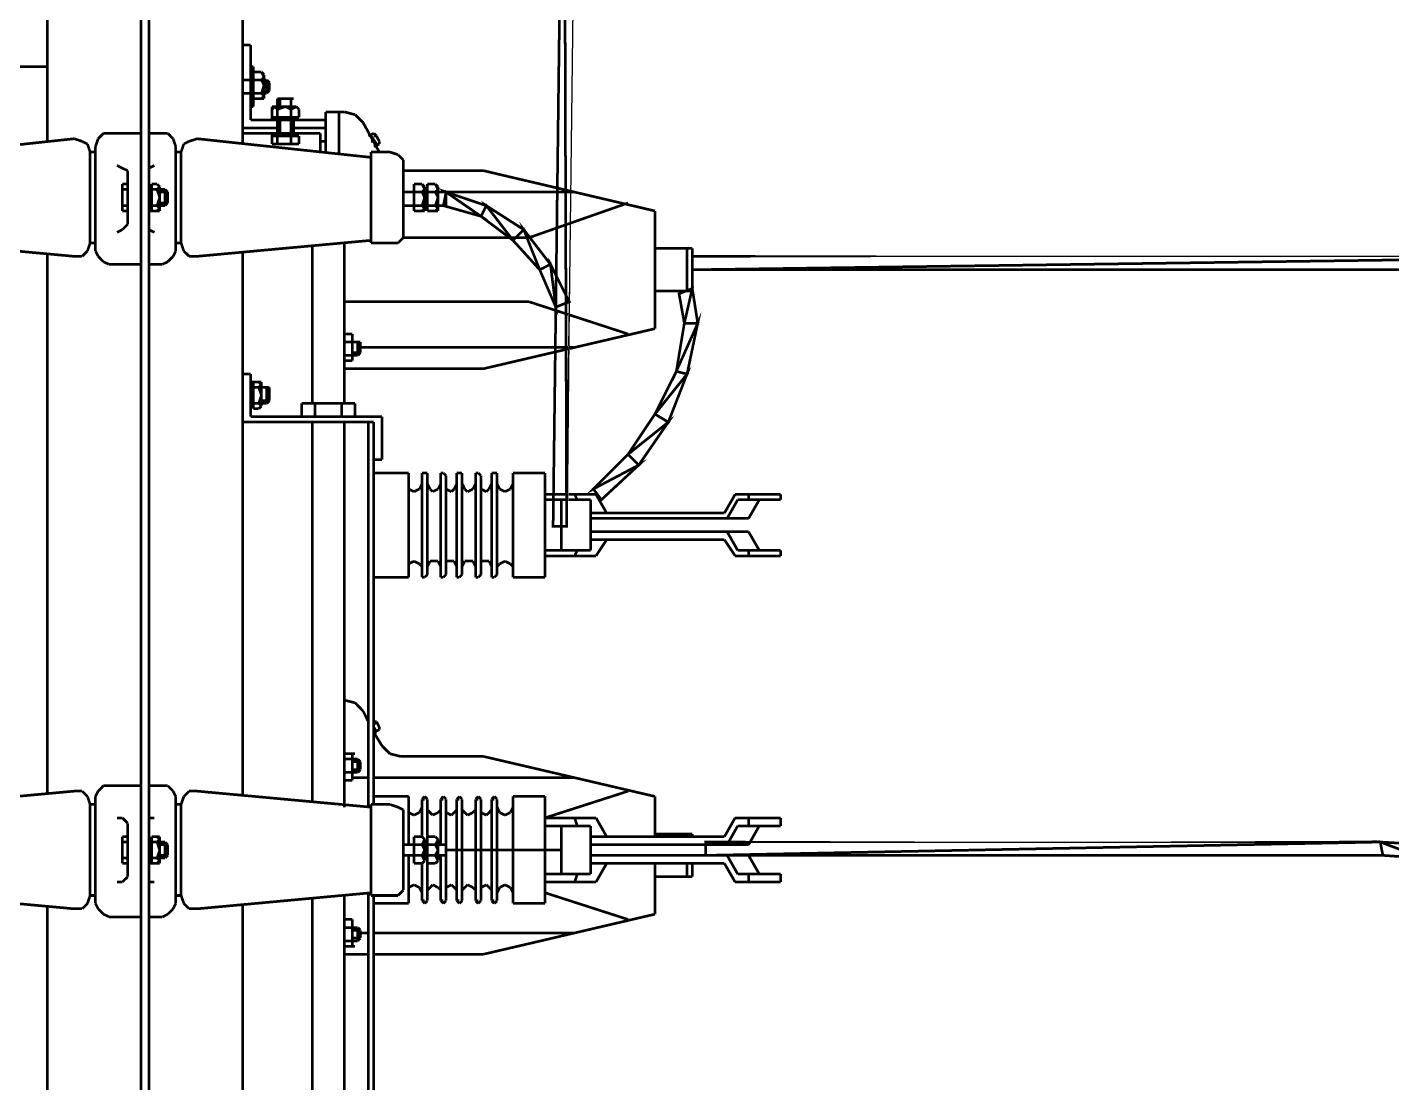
# Model space of a CAD drawing. Extents: x 0 to 210, y 0 to 297.
# Drawn here: x 93.07 to 114.69, y 214.95 to 231.68 of the extents above; entities that cross this region are included whole.
import ezdxf

# ---------------------------------------------------------------- set-up
doc = ezdxf.new("R2010")
doc.units = 0
doc.header["$MEASUREMENT"] = 0
doc.layers.add('C00-00-00-BLACK', color=7, linetype='Continuous')
doc.layers.add('CFF-00-00', color=1, linetype='Continuous')

msp = doc.modelspace()

# ---------------------------------------------------------------- linework, layer by layer
at = {"layer": 'C00-00-00-BLACK', "const_width": 0.0423}
for points in [[(93.3898, 229.868), (93.3898, 245.551)], [(96.4861, 229.825), (96.4861, 245.551)], [(94.8739, 236.225), (94.8739, 201.001)], [(95.002, 236.225), (95.002, 201.001)], [(96.6128, 231.395), (96.4861, 231.395)], [(96.6128, 231.395), (96.6128, 230.206)], [(92.498, 231.053), (93.3898, 231.053)], [(96.6555, 231.053), (96.6128, 231.053)], [(96.6555, 231.053), (96.6555, 230.418)], [(96.7825, 230.967), (96.6555, 230.967)], [(96.8237, 230.884), (96.7825, 230.967)], [(96.7825, 230.967), (96.8237, 230.926)], [(96.8237, 230.926), (96.8237, 230.545)], [(96.6128, 230.841), (96.4861, 230.841)], [(96.7825, 230.841), (96.6555, 230.841)], [(96.7825, 230.841), (96.8237, 230.884)], [(96.8237, 230.757), (96.7825, 230.841)], [(96.7825, 230.63), (96.8237, 230.757)], [(96.8664, 230.841), (96.8237, 230.841)], [(96.8664, 230.799), (96.8237, 230.799)], [(96.8664, 230.841), (96.8664, 230.63)], [(96.8664, 230.841), (96.9091, 230.799)], [(96.9091, 230.799), (96.9091, 230.671)], [(96.6128, 230.63), (96.4861, 230.63)], [(96.7825, 230.63), (96.6555, 230.63)], [(96.7825, 230.545), (96.6555, 230.545)], [(96.8237, 230.587), (96.7825, 230.63)], [(96.7825, 230.545), (96.8237, 230.587)], [(96.8237, 230.545), (96.7825, 230.545)], [(96.8664, 230.671), (96.8237, 230.671)], [(96.8664, 230.63), (96.8237, 230.63)], [(96.8664, 230.63), (96.9091, 230.671)], [(97.0361, 230.545), (97.0361, 230.418)], [(97.0361, 230.545), (97.0788, 230.545)], [(97.0361, 230.545), (97.251, 230.545)], [(97.0788, 230.545), (97.0788, 230.418)], [(97.0788, 230.545), (97.251, 230.545)], [(97.251, 230.545), (97.251, 230.418)], [(97.251, 230.545), (97.251, 230.418)], [(97.251, 230.545), (97.2922, 230.545)], [(96.6555, 230.418), (96.6128, 230.418)], [(96.9931, 230.418), (96.9518, 230.375)], [(96.9518, 230.375), (96.9518, 230.418)], [(96.9518, 230.418), (97.3349, 230.418)], [(96.9518, 230.375), (96.9518, 230.248)], [(97.0361, 230.375), (96.9931, 230.418)], [(97.1628, 230.418), (97.0361, 230.375)], [(97.0361, 230.375), (97.0361, 230.248)], [(97.251, 230.375), (97.1628, 230.418)], [(97.3349, 230.418), (97.251, 230.375)], [(97.251, 230.375), (97.251, 230.248)], [(97.3776, 230.375), (97.3349, 230.418)], [(97.3776, 230.375), (97.3349, 230.418)], [(97.3776, 230.375), (97.3776, 230.248)], [(97.8006, 230.334), (97.8006, 229.698)], [(98.0969, 230.334), (97.8006, 230.334)], [(98.0115, 230.334), (98.0115, 229.656)], [(98.2666, 230.291), (98.0969, 230.334)], [(98.3933, 230.164), (98.2666, 230.291)], [(97.0361, 230.078), (96.4861, 230.078)], [(96.6128, 230.206), (97.8006, 230.206)], [(96.9518, 230.248), (96.9518, 230.206)], [(96.9518, 230.248), (97.3776, 230.248)], [(97.0361, 230.248), (97.0788, 230.248)], [(97.0361, 230.206), (97.0361, 229.995)], [(97.0361, 230.206), (97.0361, 229.995)], [(97.0788, 230.206), (97.0788, 229.995)], [(97.251, 230.248), (97.2922, 230.248)], [(97.251, 230.206), (97.251, 229.995)], [(97.251, 230.206), (97.251, 229.995)], [(97.2922, 230.206), (97.2922, 229.995)], [(97.8006, 230.078), (97.2922, 230.078)], [(97.3349, 230.248), (97.3349, 230.206)], [(98.6497, 229.698), (98.3933, 230.164)], [(91.0565, 229.613), (93.8128, 229.909)], [(93.9408, 229.868), (93.8128, 229.909)], [(94.0248, 229.825), (93.9408, 229.868)], [(94.1945, 229.909), (94.1518, 229.783)], [(94.2785, 229.995), (94.1945, 229.909)], [(94.3666, 229.995), (94.2785, 229.995)], [(94.3666, 229.995), (94.8739, 229.995)], [(95.002, 229.995), (95.213, 229.995)], [(95.2983, 229.995), (95.213, 229.995)], [(95.3823, 229.909), (95.2983, 229.995)], [(95.425, 229.783), (95.3823, 229.909)], [(95.6359, 229.868), (95.5516, 229.825)], [(95.7654, 229.909), (95.6359, 229.868)], [(98.5202, 229.613), (95.7654, 229.909)], [(97.7152, 229.995), (96.4861, 229.995)], [(96.9518, 229.952), (96.9518, 229.995)], [(96.9518, 229.952), (97.3776, 229.952)], [(96.9518, 229.952), (96.9518, 229.825)], [(97.0361, 229.825), (97.0361, 229.952)], [(97.251, 229.825), (97.251, 229.952)], [(97.3349, 229.952), (97.3349, 229.995)], [(97.3776, 229.952), (97.3776, 229.825)], [(97.7152, 229.995), (97.7152, 229.698)], [(97.8006, 229.868), (97.7152, 229.868)], [(98.4772, 229.952), (98.5629, 229.995)], [(98.5202, 229.952), (98.6056, 229.825)], [(98.5629, 229.868), (98.5202, 229.868)], [(98.5202, 229.868), (98.5629, 229.868)], [(98.6056, 229.952), (98.5629, 229.995)], [(98.5629, 229.952), (98.6056, 229.952)], [(98.5629, 229.952), (98.6056, 229.952)], [(98.5629, 229.952), (98.6056, 229.952)], [(98.6056, 229.952), (98.6497, 229.868)], [(98.6497, 229.825), (98.6497, 229.868)], [(94.0675, 229.698), (94.0248, 229.825)], [(94.0675, 228.255), (94.0675, 229.698)], [(94.1518, 229.698), (94.0675, 229.698)], [(94.1518, 228.129), (94.1518, 229.783)], [(95.425, 228.129), (95.425, 229.783)], [(95.5089, 229.698), (95.425, 229.698)], [(95.5516, 229.825), (95.5089, 229.698)], [(95.5089, 228.255), (95.5089, 229.698)], [(96.9518, 229.825), (96.9931, 229.825)], [(96.9518, 229.825), (96.9931, 229.825)], [(96.9518, 229.825), (97.3349, 229.825)], [(96.9931, 229.825), (97.0361, 229.825)], [(97.0361, 229.825), (97.1628, 229.825)], [(97.1628, 229.825), (97.251, 229.825)], [(97.251, 229.825), (97.3349, 229.825)], [(97.3349, 229.825), (97.3776, 229.825)], [(97.3776, 229.825), (97.3349, 229.825)], [(98.8191, 229.698), (98.5202, 229.698)], [(98.5202, 228.255), (98.5202, 229.698)], [(98.5629, 229.783), (98.6497, 229.825)], [(98.946, 229.656), (98.8191, 229.698)], [(99.0314, 229.572), (98.946, 229.656)], [(94.5776, 229.443), (94.4933, 229.486)], [(94.663, 229.402), (94.5776, 229.443)], [(94.663, 229.275), (94.663, 229.402)], [(95.086, 229.486), (95.002, 229.443)], [(99.0314, 229.486), (99.0314, 229.572)], [(99.0314, 228.425), (99.0314, 229.486)], [(99.0314, 229.402), (100.303, 229.402)], [(103.018, 228.764), (100.303, 229.402)], [(94.663, 229.19), (94.5776, 229.19)], [(94.5776, 229.19), (94.5776, 229.147)], [(94.5776, 229.19), (94.5776, 229.147)], [(94.663, 229.275), (94.663, 228.637)], [(95.0433, 229.19), (95.0433, 229.147)], [(95.0433, 229.19), (95.1286, 229.19)], [(95.0433, 229.19), (95.0433, 229.147)], [(95.1699, 229.147), (95.1286, 229.19)], [(95.1286, 229.19), (95.1699, 229.147)], [(99.2008, 229.19), (99.3278, 229.19)], [(99.2008, 229.19), (99.2008, 229.106)], [(99.2008, 229.19), (99.2008, 229.147)], [(99.369, 229.106), (99.3278, 229.19)], [(99.3278, 229.19), (99.369, 229.147)], [(99.4117, 229.19), (99.4117, 229.106)], [(99.4117, 229.19), (99.4117, 229.147)], [(99.4117, 229.19), (99.5384, 229.19)], [(99.5811, 229.106), (99.5384, 229.19)], [(99.5384, 229.19), (99.5811, 229.147)], [(94.5776, 229.147), (94.5776, 229.106)], [(94.5776, 229.147), (94.5776, 228.764)], [(94.5776, 229.106), (94.663, 229.106)], [(94.5776, 229.106), (94.5776, 228.976)], [(94.5776, 228.976), (94.5776, 228.848)], [(95.0433, 229.147), (95.002, 229.147)], [(95.0433, 229.147), (95.0433, 229.106)], [(95.0433, 228.764), (95.0433, 229.147)], [(95.0433, 229.106), (95.1286, 229.106)], [(95.0433, 229.106), (95.0433, 228.976)], [(95.0433, 228.976), (95.0433, 228.848)], [(95.1286, 229.106), (95.1699, 229.147)], [(95.1699, 228.976), (95.1286, 229.106)], [(95.1286, 228.848), (95.1699, 228.976)], [(95.1699, 228.764), (95.1699, 229.147)], [(95.1699, 229.106), (95.2556, 229.106)], [(95.1699, 229.063), (95.2556, 229.063)], [(95.2556, 229.106), (95.2983, 229.063)], [(95.2556, 228.848), (95.2556, 229.106)], [(95.2983, 229.063), (95.2983, 228.891)], [(99.2008, 229.063), (99.0314, 229.063)], [(99.0314, 229.063), (99.2008, 229.063)], [(99.2008, 229.147), (99.2008, 228.764)], [(99.2008, 229.106), (99.2008, 229.063)], [(99.2008, 229.063), (99.2008, 228.976)], [(99.3278, 229.063), (99.2008, 229.063)], [(99.3278, 229.063), (99.2008, 229.063)], [(99.2008, 228.976), (99.2008, 228.848)], [(99.3278, 229.063), (99.369, 229.106)], [(99.369, 228.976), (99.3278, 229.063)], [(99.3278, 228.848), (99.369, 228.976)], [(99.369, 229.147), (99.369, 228.764)], [(99.4117, 229.063), (99.369, 229.063)], [(99.4117, 229.063), (99.369, 229.063)], [(99.369, 229.063), (99.4117, 229.063)], [(99.4117, 229.147), (99.4117, 228.764)], [(99.4117, 229.106), (99.4117, 229.063)], [(99.4117, 229.063), (99.4117, 228.976)], [(99.5384, 229.063), (99.4117, 229.063)], [(99.5384, 229.063), (99.4117, 229.063)], [(99.4117, 228.976), (99.4117, 228.848)], [(99.5384, 229.063), (99.5811, 229.106)], [(99.5811, 228.976), (99.5384, 229.063)], [(99.5384, 228.848), (99.5811, 228.976)], [(99.5811, 228.764), (99.5811, 229.147)], [(99.7081, 229.063), (99.5811, 229.063)], [(99.5811, 229.063), (101.746, 229.063)], [(99.7081, 229.063), (99.7081, 228.848)], [(99.7081, 229.063), (99.7081, 228.848)], [(94.5776, 228.848), (94.663, 228.848)], [(94.5776, 228.848), (94.5776, 228.807)], [(94.5776, 228.807), (94.5776, 228.764)], [(94.663, 228.764), (94.5776, 228.764)], [(94.5776, 228.764), (94.6203, 228.764)], [(95.0433, 228.764), (95.002, 228.764)], [(95.0433, 228.848), (95.1286, 228.848)], [(95.0433, 228.848), (95.0433, 228.807)], [(95.0433, 228.807), (95.0433, 228.764)], [(95.0433, 228.764), (95.1286, 228.764)], [(95.0433, 228.764), (95.086, 228.764)], [(95.1699, 228.807), (95.1286, 228.848)], [(95.1286, 228.764), (95.1699, 228.807)], [(95.1286, 228.764), (95.1699, 228.764)], [(95.1699, 228.891), (95.2556, 228.891)], [(95.1699, 228.848), (95.2556, 228.848)], [(95.2983, 228.891), (95.2556, 228.848)], [(99.2008, 228.848), (99.0314, 228.848)], [(99.3278, 228.848), (99.2008, 228.848)], [(99.2008, 228.848), (99.3278, 228.848)], [(99.2008, 228.848), (99.2008, 228.807)], [(99.2008, 228.807), (99.2008, 228.764)], [(99.2008, 228.764), (99.3278, 228.764)], [(99.2008, 228.764), (99.242, 228.764)], [(99.369, 228.807), (99.3278, 228.848)], [(99.3278, 228.764), (99.369, 228.807)], [(99.369, 228.764), (99.3278, 228.764)], [(99.4117, 228.848), (99.369, 228.848)], [(99.369, 228.848), (99.4117, 228.848)], [(99.4117, 228.848), (99.4117, 228.807)], [(99.5384, 228.848), (99.4117, 228.848)], [(99.4117, 228.848), (99.5384, 228.848)], [(99.4117, 228.807), (99.4117, 228.764)], [(99.4117, 228.764), (99.4544, 228.764)], [(99.4117, 228.764), (99.5384, 228.764)], [(99.5811, 228.807), (99.5384, 228.848)], [(99.5384, 228.764), (99.5811, 228.807)], [(99.5384, 228.764), (99.5811, 228.764)], [(99.7081, 228.848), (99.5811, 228.848)], [(102.592, 228.891), (101.023, 228.341)], [(103.018, 226.898), (103.018, 228.764)], [(94.5776, 228.468), (94.663, 228.552)], [(94.663, 228.552), (94.663, 228.637)], [(94.4933, 228.425), (94.5776, 228.468)], [(95.002, 228.468), (95.086, 228.425)], [(98.946, 228.255), (99.0314, 228.341)], [(99.0314, 228.341), (99.0314, 228.425)], [(101.023, 228.341), (99.0314, 228.341)], [(91.0565, 228.298), (93.8128, 228.045)], [(93.9408, 228.045), (94.0248, 228.129)], [(94.0248, 228.129), (94.0675, 228.255)], [(94.0675, 228.255), (94.1518, 228.255)], [(94.1518, 228.129), (94.1945, 228.045)], [(95.3823, 228.045), (95.425, 228.129)], [(95.5089, 228.255), (95.425, 228.255)], [(95.5089, 228.255), (95.5516, 228.129)], [(95.5516, 228.129), (95.6359, 228.045)], [(98.5202, 228.298), (95.7654, 228.045)], [(96.4861, 219.483), (96.4861, 228.129)], [(97.5886, 228.214), (97.5886, 225.713)], [(98.0969, 228.255), (98.0969, 225.713)], [(98.8191, 228.255), (98.5202, 228.255)], [(98.8191, 228.255), (98.946, 228.255)], [(103.018, 228.171), (103.61, 228.171)], [(103.527, 228.171), (103.527, 227.493)], [(103.61, 228.171), (103.61, 227.493)], [(93.3898, 219.524), (93.3898, 228.087)], [(93.8128, 228.045), (93.9408, 228.045)], [(94.1945, 228.045), (94.2785, 227.959)], [(94.2785, 227.959), (94.3666, 227.918)], [(94.3666, 227.918), (94.8739, 227.918)], [(95.002, 227.918), (95.213, 227.918)], [(95.213, 227.918), (95.2983, 227.959)], [(95.2983, 227.959), (95.3823, 228.045)], [(95.6359, 228.045), (95.7654, 228.045)], [(103.61, 227.832), (103.61, 228.045)], [(103.018, 227.493), (103.61, 227.493)], [(101.023, 227.325), (98.0969, 227.325)], [(102.592, 226.814), (101.023, 227.325)], [(98.0969, 226.814), (98.2239, 226.814)], [(98.2239, 226.814), (98.2239, 226.771)], [(98.2239, 226.771), (98.2239, 226.814)], [(103.018, 226.898), (100.303, 226.264)], [(98.2239, 226.687), (98.0969, 226.687)], [(98.2239, 226.771), (98.2239, 226.434)], [(98.2239, 226.687), (98.2239, 226.771)], [(98.2239, 226.602), (98.2239, 226.687)], [(98.3093, 226.687), (98.2239, 226.687)], [(98.3093, 226.687), (98.2239, 226.687)], [(98.2239, 226.475), (98.2239, 226.602)], [(98.3093, 226.687), (98.3093, 226.475)], [(98.3093, 226.687), (98.3506, 226.687)], [(98.3506, 226.687), (98.3506, 226.518)], [(98.3506, 226.602), (101.746, 226.602)], [(98.2239, 226.475), (98.0969, 226.475)], [(98.0969, 226.391), (98.2239, 226.391)], [(98.3093, 226.518), (98.2239, 226.518)], [(98.3093, 226.475), (98.2239, 226.475)], [(98.2239, 226.434), (98.2239, 226.475)], [(98.2239, 226.391), (98.2239, 226.434)], [(98.2239, 226.391), (98.2239, 226.434)], [(98.3093, 226.475), (98.3506, 226.518)], [(96.4861, 226.179), (96.6128, 226.179)], [(96.6128, 226.179), (96.6128, 225.502)], [(98.0969, 226.264), (100.303, 226.264)], [(96.6128, 226.052), (96.6555, 226.052)], [(96.6555, 225.672), (96.6555, 226.052)], [(96.6555, 226.052), (96.6971, 226.052)], [(96.7398, 226.052), (96.6555, 226.052)], [(96.6555, 226.052), (96.6555, 226.009)], [(96.6555, 226.009), (96.6555, 225.968)], [(96.6555, 225.968), (96.6555, 225.84)], [(96.6555, 225.968), (96.7398, 225.968)], [(96.7825, 226.052), (96.7398, 226.052)], [(96.7825, 226.009), (96.7398, 226.052)], [(96.7398, 225.968), (96.7825, 226.009)], [(96.7825, 225.84), (96.7398, 225.968)], [(96.7825, 225.672), (96.7825, 226.052)], [(96.8664, 225.968), (96.7825, 225.968)], [(96.7825, 225.968), (96.8664, 225.968)], [(96.8664, 225.968), (96.8664, 225.713)], [(96.9091, 225.968), (96.8664, 225.968)], [(96.9091, 225.968), (96.9091, 225.756)], [(96.6555, 225.84), (96.6555, 225.713)], [(96.7398, 225.713), (96.7825, 225.84)], [(96.7825, 225.756), (96.8664, 225.756)], [(96.8664, 225.713), (96.9091, 225.756)], [(96.6128, 225.672), (96.6555, 225.672)], [(96.6128, 225.502), (98.6924, 225.502)], [(96.6555, 225.713), (96.6555, 225.672)], [(96.6555, 225.713), (96.7398, 225.713)], [(96.6555, 225.672), (96.6555, 225.629)], [(96.6555, 225.672), (96.6555, 225.629)], [(96.7398, 225.629), (96.6555, 225.629)], [(96.7825, 225.672), (96.7398, 225.713)], [(96.7398, 225.629), (96.7825, 225.672)], [(96.7825, 225.672), (96.7398, 225.629)], [(96.7825, 225.713), (96.8664, 225.713)], [(98.2666, 225.713), (97.4189, 225.713)], [(97.4189, 225.502), (97.4189, 225.713)], [(97.6313, 225.502), (97.6313, 225.713)], [(98.0542, 225.502), (98.0542, 225.713)], [(98.2666, 225.502), (98.2666, 225.713)], [(98.6924, 225.502), (98.6924, 224.821)], [(96.4861, 225.417), (98.5629, 225.417)], [(97.5886, 225.417), (97.5886, 219.397)], [(98.0969, 225.417), (98.0969, 219.313)], [(98.4772, 219.313), (98.4772, 225.417)], [(98.5629, 225.417), (98.5629, 219.356)], [(98.6924, 224.821), (98.5629, 224.821)], [(98.5629, 224.61), (99.1154, 224.61)], [(99.1154, 224.61), (99.1154, 222.957)], [(99.1154, 224.441), (99.1154, 224.356)], [(99.2851, 224.356), (99.3278, 224.441)], [(99.4117, 224.61), (99.3278, 224.61)], [(99.3278, 224.61), (99.3278, 224.568)], [(99.3278, 224.568), (99.3278, 223.001)], [(99.4117, 224.568), (99.4117, 224.61)], [(99.4117, 224.568), (99.4117, 223.001)], [(99.4117, 224.441), (99.4544, 224.356)], [(99.5811, 224.356), (99.6237, 224.441)], [(99.6654, 224.61), (99.6237, 224.61)], [(99.6237, 224.61), (99.6237, 224.568)], [(99.6237, 224.568), (99.6237, 223.001)], [(99.7081, 224.568), (99.6654, 224.61)], [(99.7081, 224.568), (99.7081, 223.001)], [(99.7081, 224.441), (99.7081, 224.356)], [(99.8347, 224.356), (99.8774, 224.441)], [(99.9628, 224.61), (99.8774, 224.61)], [(99.8774, 224.61), (99.8774, 224.568)], [(99.8774, 224.568), (99.8774, 223.001)], [(99.9628, 224.568), (99.9628, 224.61)], [(99.9628, 224.568), (99.9628, 223.001)], [(99.9628, 224.441), (100.004, 224.356)], [(100.134, 224.356), (100.177, 224.441)], [(100.219, 224.61), (100.177, 224.61)], [(100.177, 224.61), (100.177, 224.568)], [(100.177, 224.568), (100.177, 223.001)], [(100.261, 224.568), (100.219, 224.61)], [(100.261, 224.568), (100.261, 223.001)], [(100.261, 224.441), (100.261, 224.356)], [(100.389, 224.356), (100.43, 224.441)], [(100.516, 224.61), (100.43, 224.61)], [(100.43, 224.61), (100.43, 224.568)], [(100.43, 224.568), (100.43, 223.001)], [(100.516, 224.568), (100.516, 224.61)], [(100.516, 224.568), (100.516, 223.001)], [(100.516, 224.441), (100.558, 224.356)], [(100.726, 224.356), (100.769, 224.441)], [(100.769, 224.61), (100.769, 222.957)], [(100.769, 224.61), (101.278, 224.61)], [(101.278, 224.61), (101.278, 222.957)], [(99.1154, 224.356), (99.2008, 224.314)], [(99.2008, 224.314), (99.2851, 224.356)], [(99.4544, 224.356), (99.4971, 224.314)], [(99.4971, 224.314), (99.5811, 224.356)], [(99.7081, 224.356), (99.7934, 224.314)], [(99.7934, 224.314), (99.8347, 224.356)], [(100.004, 224.356), (100.047, 224.314)], [(100.047, 224.314), (100.134, 224.356)], [(100.261, 224.356), (100.346, 224.314)], [(100.346, 224.314), (100.389, 224.356)], [(100.558, 224.356), (100.642, 224.314)], [(100.642, 224.314), (100.726, 224.356)], [(101.278, 224.271), (102.084, 224.271)], [(101.746, 224.271), (101.787, 224.186)], [(102.084, 224.271), (102.253, 223.975)], [(104.119, 223.975), (104.289, 224.271)], [(104.289, 224.271), (105.011, 224.271)], [(104.502, 224.271), (104.502, 224.186)], [(105.011, 224.271), (105.011, 224.186)], [(102, 224.186), (101.278, 224.186)], [(101.534, 224.186), (101.534, 223.383)], [(102, 224.186), (102, 223.383)], [(104.162, 223.89), (104.33, 224.186)], [(104.33, 224.186), (105.011, 224.186)], [(104.502, 223.89), (104.672, 224.186)], [(102, 223.975), (104.119, 223.975)], [(102, 223.89), (104.502, 223.89)], [(101.618, 223.763), (101.404, 223.763)], [(102, 223.679), (104.502, 223.679)], [(104.162, 223.679), (104.33, 223.383)], [(104.502, 223.679), (104.672, 223.383)], [(102, 223.383), (101.278, 223.383)], [(101.746, 223.297), (101.787, 223.383)], [(102, 223.552), (104.119, 223.552)], [(102.084, 223.297), (102.253, 223.552)], [(104.119, 223.552), (104.289, 223.297)], [(104.33, 223.383), (105.011, 223.383)], [(104.502, 223.383), (104.502, 223.297)], [(105.011, 223.383), (105.011, 223.297)], [(99.2008, 223.213), (99.1154, 223.17)], [(99.1154, 223.17), (99.1154, 223.128)], [(99.2851, 223.17), (99.2008, 223.213)], [(99.3278, 223.128), (99.2851, 223.17)], [(99.4544, 223.213), (99.4117, 223.128)], [(99.4971, 223.213), (99.4544, 223.213)], [(99.5811, 223.213), (99.4971, 223.213)], [(99.6237, 223.128), (99.5811, 223.213)], [(99.7934, 223.213), (99.7081, 223.213)], [(99.7081, 223.213), (99.7081, 223.128)], [(99.8347, 223.213), (99.7934, 223.213)], [(99.8774, 223.128), (99.8347, 223.213)], [(100.004, 223.213), (99.9628, 223.128)], [(100.047, 223.213), (100.004, 223.213)], [(100.134, 223.213), (100.047, 223.213)], [(100.177, 223.128), (100.134, 223.213)], [(100.346, 223.213), (100.261, 223.213)], [(100.261, 223.213), (100.261, 223.128)], [(100.389, 223.213), (100.346, 223.213)], [(100.43, 223.128), (100.389, 223.213)], [(100.558, 223.17), (100.516, 223.128)], [(100.642, 223.213), (100.558, 223.17)], [(100.726, 223.17), (100.642, 223.213)], [(100.769, 223.128), (100.726, 223.17)], [(101.278, 223.297), (102.084, 223.297)], [(104.289, 223.297), (105.011, 223.297)], [(98.5629, 222.957), (99.1154, 222.957)], [(99.3278, 223.001), (99.3278, 222.957)], [(99.3278, 222.957), (99.369, 222.957)], [(99.369, 222.957), (99.4117, 223.001)], [(99.6237, 223.001), (99.6237, 222.957)], [(99.6237, 222.957), (99.6654, 222.957)], [(99.6654, 222.957), (99.7081, 223.001)], [(99.8774, 223.001), (99.8774, 222.957)], [(99.8774, 222.957), (99.9201, 222.957)], [(99.9201, 222.957), (99.9628, 223.001)], [(100.177, 223.001), (100.177, 222.957)], [(100.177, 222.957), (100.219, 222.957)], [(100.219, 222.957), (100.261, 223.001)], [(100.43, 223.001), (100.43, 222.957)], [(100.43, 222.957), (100.473, 222.957)], [(100.473, 222.957), (100.516, 223.001)], [(101.278, 222.957), (100.769, 222.957)], [(98.2666, 220.967), (98.0969, 221.01)], [(98.3933, 220.837), (98.2666, 220.967)], [(98.4772, 220.668), (98.3933, 220.837)], [(98.6056, 220.668), (98.5629, 220.668)], [(98.5629, 220.625), (98.6056, 220.668)], [(98.6056, 220.668), (98.5629, 220.668)], [(98.5629, 220.582), (98.6056, 220.498)], [(98.5629, 220.498), (98.6497, 220.541)], [(98.6497, 220.582), (98.6056, 220.668)], [(98.6497, 220.541), (98.6497, 220.582)], [(98.6924, 220.286), (98.5629, 220.498)], [(98.5629, 220.498), (98.6056, 220.498)], [(98.2239, 220.159), (98.0969, 220.159)], [(98.2239, 220.159), (98.2239, 219.779)], [(98.2239, 220.117), (98.2239, 220.159)], [(98.2239, 220.159), (98.2666, 220.159)], [(98.2239, 220.075), (98.2239, 220.117)], [(98.6924, 220.286), (98.8191, 220.159)], [(98.8191, 220.159), (98.9887, 220.117)], [(98.9887, 220.117), (100.303, 220.117)], [(103.018, 219.483), (100.303, 220.117)], [(98.2239, 220.075), (98.0969, 220.075)], [(98.2239, 219.949), (98.2239, 220.075)], [(98.3093, 220.075), (98.2239, 220.075)], [(98.3093, 220.033), (98.2239, 220.033)], [(98.2239, 219.863), (98.2239, 219.949)], [(98.3093, 219.906), (98.2239, 219.906)], [(98.3093, 220.075), (98.3093, 219.863)], [(98.3093, 220.075), (98.3506, 220.033)], [(98.3093, 219.863), (98.3506, 219.906)], [(98.3506, 220.033), (98.3506, 219.906)], [(98.2239, 219.863), (98.0969, 219.863)], [(98.2239, 219.736), (98.0969, 219.736)], [(98.2239, 219.82), (98.2239, 219.863)], [(98.3093, 219.863), (98.2239, 219.863)], [(98.2239, 219.736), (98.2239, 219.82)], [(98.2239, 219.779), (98.2239, 219.736)], [(98.2239, 219.779), (98.4772, 219.779)], [(98.5629, 219.779), (101.746, 219.779)], [(91.0565, 219.313), (93.8128, 219.567)], [(93.9408, 219.567), (93.8128, 219.567)], [(94.0248, 219.483), (93.9408, 219.567)], [(94.0675, 219.356), (94.0248, 219.483)], [(94.1945, 219.567), (94.1518, 219.483)], [(94.1518, 217.787), (94.1518, 219.483)], [(94.2785, 219.653), (94.1945, 219.567)], [(94.3666, 219.653), (94.2785, 219.653)], [(94.3666, 219.653), (94.8739, 219.653)], [(95.002, 219.653), (95.213, 219.653)], [(95.2983, 219.653), (95.213, 219.653)], [(95.3823, 219.567), (95.2983, 219.653)], [(95.425, 219.483), (95.3823, 219.567)], [(95.425, 217.787), (95.425, 219.483)], [(95.5516, 219.483), (95.5089, 219.356)], [(95.6359, 219.567), (95.5516, 219.483)], [(95.7654, 219.567), (95.6359, 219.567)], [(98.5202, 219.313), (95.7654, 219.567)], [(98.5629, 219.483), (99.1154, 219.483)], [(99.1154, 219.483), (99.1154, 218.718)], [(99.369, 219.483), (99.3278, 219.44)], [(99.4117, 219.44), (99.369, 219.483)], [(99.6654, 219.483), (99.6237, 219.44)], [(99.7081, 219.44), (99.6654, 219.483)], [(99.9201, 219.483), (99.8774, 219.44)], [(99.9628, 219.44), (99.9201, 219.483)], [(100.219, 219.483), (100.177, 219.44)], [(100.261, 219.44), (100.219, 219.483)], [(100.473, 219.483), (100.43, 219.44)], [(100.516, 219.44), (100.473, 219.483)], [(100.769, 219.483), (100.769, 217.787)], [(100.769, 219.483), (101.278, 219.483)], [(102.592, 219.567), (101.278, 219.144)], [(101.278, 219.483), (101.278, 217.787)], [(103.018, 218.845), (103.018, 219.483)], [(94.0675, 219.356), (94.1518, 219.356)], [(94.0675, 217.913), (94.0675, 219.356)], [(95.5089, 219.356), (95.425, 219.356)], [(95.5089, 217.913), (95.5089, 219.356)], [(98.5202, 219.356), (98.5202, 217.913)], [(98.5202, 219.356), (98.8191, 219.356)], [(98.946, 219.313), (98.8191, 219.356)], [(99.0314, 219.271), (98.946, 219.313)], [(99.0314, 219.144), (99.0314, 219.271)], [(99.1154, 219.313), (99.1154, 219.228)], [(99.2851, 219.228), (99.3278, 219.313)], [(99.3278, 219.44), (99.3278, 218.845)], [(99.3278, 219.44), (99.369, 219.44)], [(99.4117, 219.44), (99.4117, 218.845)], [(99.4117, 219.271), (99.4544, 219.228)], [(99.5811, 219.228), (99.6237, 219.271)], [(99.6237, 219.44), (99.6237, 218.718)], [(99.6237, 219.44), (99.6654, 219.44)], [(99.7081, 219.44), (99.7081, 218.718)], [(99.7081, 219.271), (99.7081, 219.228)], [(99.8347, 219.228), (99.8774, 219.271)], [(99.8774, 219.44), (99.8774, 217.829)], [(99.8774, 219.44), (99.9201, 219.44)], [(99.9628, 219.44), (99.9628, 217.829)], [(99.9628, 219.271), (100.004, 219.228)], [(100.134, 219.228), (100.177, 219.271)], [(100.177, 219.44), (100.177, 217.829)], [(100.177, 219.44), (100.219, 219.44)], [(100.261, 219.44), (100.261, 217.829)], [(100.261, 219.271), (100.261, 219.228)], [(100.389, 219.228), (100.43, 219.271)], [(100.43, 219.44), (100.43, 217.829)], [(100.43, 219.44), (100.473, 219.44)], [(100.516, 219.44), (100.516, 217.829)], [(100.516, 219.313), (100.558, 219.228)], [(100.726, 219.228), (100.769, 219.313)], [(94.5776, 219.144), (94.4933, 219.144)], [(94.663, 219.058), (94.5776, 219.144)], [(94.663, 218.932), (94.663, 219.058)], [(95.086, 219.144), (95.002, 219.144)], [(99.0314, 218.126), (99.0314, 219.144)], [(99.1154, 219.228), (99.2008, 219.186)], [(99.2008, 219.186), (99.2851, 219.228)], [(99.4544, 219.228), (99.4971, 219.186)], [(99.4971, 219.186), (99.5811, 219.228)], [(99.7081, 219.228), (99.7934, 219.186)], [(99.7934, 219.186), (99.8347, 219.228)], [(100.004, 219.228), (100.047, 219.186)], [(100.047, 219.186), (100.134, 219.228)], [(100.261, 219.228), (100.346, 219.186)], [(100.346, 219.186), (100.389, 219.228)], [(100.558, 219.228), (100.642, 219.186)], [(100.642, 219.186), (100.726, 219.228)], [(101.278, 219.144), (102.084, 219.144)], [(101.278, 219.017), (102, 219.017)], [(101.534, 219.017), (101.534, 218.252)], [(101.746, 219.144), (101.787, 219.017)], [(102, 218.252), (102, 219.017)], [(102.084, 219.144), (102.253, 218.845)], [(104.119, 218.845), (104.289, 219.144)], [(104.162, 218.718), (104.33, 219.017)], [(104.289, 219.144), (105.011, 219.144)], [(104.33, 219.017), (105.011, 219.017)], [(104.502, 219.144), (104.502, 219.017)], [(104.502, 218.718), (104.672, 219.017)], [(105.011, 219.144), (105.011, 219.017)], [(94.5776, 218.845), (94.5776, 218.422)], [(94.5776, 218.845), (94.6203, 218.845)], [(94.5776, 218.845), (94.5776, 218.802)], [(94.5776, 218.845), (94.663, 218.845)], [(94.5776, 218.802), (94.5776, 218.761)], [(94.663, 218.932), (94.663, 218.336)], [(95.002, 218.802), (95.0433, 218.802)], [(95.0433, 218.422), (95.0433, 218.845)], [(95.0433, 218.845), (95.086, 218.845)], [(95.1286, 218.845), (95.0433, 218.845)], [(95.0433, 218.845), (95.0433, 218.802)], [(95.0433, 218.802), (95.0433, 218.761)], [(95.1699, 218.845), (95.1286, 218.845)], [(95.1699, 218.802), (95.1286, 218.845)], [(95.1286, 218.761), (95.1699, 218.802)], [(95.1699, 218.422), (95.1699, 218.845)], [(99.2008, 218.845), (99.3278, 218.845)], [(99.2008, 218.845), (99.2008, 218.802)], [(99.2008, 218.845), (99.2008, 218.802)], [(99.2008, 218.802), (99.2008, 218.463)], [(99.2008, 218.802), (99.2008, 218.718)], [(99.369, 218.802), (99.3278, 218.845)], [(99.3278, 218.845), (99.369, 218.802)], [(99.3278, 218.718), (99.369, 218.802)], [(99.369, 218.802), (99.369, 218.463)], [(99.4117, 218.845), (99.4117, 218.802)], [(99.4117, 218.845), (99.4117, 218.802)], [(99.4117, 218.845), (99.5384, 218.845)], [(99.4117, 218.802), (99.4117, 218.463)], [(99.4117, 218.802), (99.4117, 218.718)], [(99.5811, 218.802), (99.5384, 218.845)], [(99.5384, 218.845), (99.5811, 218.802)], [(99.5384, 218.718), (99.5811, 218.802)], [(99.5811, 218.802), (99.5811, 218.463)], [(102, 218.845), (104.119, 218.845)], [(103.018, 218.888), (103.61, 218.888)], [(103.527, 218.888), (103.527, 218.845)], [(103.61, 218.888), (103.61, 218.845)], [(94.5776, 218.761), (94.5776, 218.633)], [(94.5776, 218.761), (94.663, 218.761)], [(94.5776, 218.633), (94.5776, 218.506)], [(95.0433, 218.761), (95.0433, 218.633)], [(95.0433, 218.761), (95.1286, 218.761)], [(95.0433, 218.633), (95.0433, 218.506)], [(95.1699, 218.633), (95.1286, 218.761)], [(95.1286, 218.506), (95.1699, 218.633)], [(95.2556, 218.761), (95.1699, 218.761)], [(95.1699, 218.718), (95.2556, 218.718)], [(95.2556, 218.761), (95.2556, 218.506)], [(95.2983, 218.718), (95.2556, 218.761)], [(95.2983, 218.718), (95.2983, 218.549)], [(99.2008, 218.718), (99.0314, 218.718)], [(99.2008, 218.718), (99.2008, 218.633)], [(99.3278, 218.718), (99.2008, 218.718)], [(99.3278, 218.718), (99.2008, 218.718)], [(99.2008, 218.633), (99.2008, 218.549)], [(99.369, 218.633), (99.3278, 218.718)], [(99.3278, 218.549), (99.369, 218.633)], [(99.4117, 218.718), (99.369, 218.718)], [(99.4117, 218.718), (99.369, 218.718)], [(99.4117, 218.718), (99.4117, 218.633)], [(99.5384, 218.718), (99.4117, 218.718)], [(99.5384, 218.718), (99.4117, 218.718)], [(99.4117, 218.633), (99.4117, 218.549)], [(99.5811, 218.633), (99.5384, 218.718)], [(99.5384, 218.549), (99.5811, 218.633)], [(99.7081, 218.718), (99.5811, 218.718)], [(99.7081, 218.718), (99.7081, 218.549)], [(99.7081, 218.718), (99.7081, 218.549)], [(101.534, 218.718), (101.534, 218.549)], [(102, 218.718), (104.502, 218.718)], [(103.823, 218.549), (103.823, 218.718)], [(94.5776, 218.506), (94.5776, 218.463)], [(94.5776, 218.506), (94.663, 218.506)], [(94.5776, 218.463), (94.5776, 218.422)], [(94.5776, 218.422), (94.6203, 218.422)], [(94.663, 218.422), (94.5776, 218.422)], [(95.002, 218.422), (95.0433, 218.422)], [(95.0433, 218.506), (95.0433, 218.463)], [(95.0433, 218.506), (95.1286, 218.506)], [(95.0433, 218.463), (95.0433, 218.422)], [(95.0433, 218.422), (95.086, 218.422)], [(95.1286, 218.422), (95.0433, 218.422)], [(95.1699, 218.463), (95.1286, 218.506)], [(95.1286, 218.422), (95.1699, 218.463)], [(95.1699, 218.422), (95.1286, 218.422)], [(95.1699, 218.549), (95.2556, 218.549)], [(95.1699, 218.506), (95.2556, 218.506)], [(95.2556, 218.506), (95.2983, 218.549)], [(99.2008, 218.549), (99.0314, 218.549)], [(99.1154, 218.549), (99.1154, 217.787)], [(99.3278, 218.549), (99.2008, 218.549)], [(99.3278, 218.549), (99.2008, 218.549)], [(99.2008, 218.549), (99.2008, 218.463)], [(99.2008, 218.463), (99.2008, 218.422)], [(99.2008, 218.422), (99.2008, 218.463)], [(99.2008, 218.422), (99.3278, 218.422)], [(99.369, 218.463), (99.3278, 218.549)], [(99.3278, 218.422), (99.369, 218.463)], [(99.369, 218.463), (99.3278, 218.422)], [(99.3278, 218.422), (99.3278, 217.829)], [(99.4117, 218.549), (99.369, 218.549)], [(99.4117, 218.549), (99.369, 218.549)], [(99.4117, 218.549), (99.4117, 218.463)], [(99.5384, 218.549), (99.4117, 218.549)], [(99.5384, 218.549), (99.4117, 218.549)], [(99.4117, 218.463), (99.4117, 218.422)], [(99.4117, 218.422), (99.4117, 218.463)], [(99.4117, 218.422), (99.5384, 218.422)], [(99.4117, 218.422), (99.4117, 217.829)], [(99.5811, 218.463), (99.5384, 218.549)], [(99.5384, 218.422), (99.5811, 218.463)], [(99.5811, 218.463), (99.5384, 218.422)], [(99.7081, 218.549), (99.5811, 218.549)], [(99.6237, 218.549), (99.6237, 217.829)], [(99.7081, 218.549), (99.7081, 217.829)], [(102, 218.549), (104.502, 218.549)], [(102, 218.422), (104.119, 218.422)], [(102.084, 218.126), (102.253, 218.422)], [(103.018, 218.422), (103.018, 217.617)], [(103.527, 218.422), (103.527, 218.21)], [(103.61, 218.422), (103.61, 218.21)], [(104.119, 218.422), (104.289, 218.126)], [(104.162, 218.549), (104.33, 218.252)], [(104.502, 218.549), (104.672, 218.252)], [(94.5776, 218.126), (94.663, 218.21)], [(94.663, 218.21), (94.663, 218.336)], [(101.278, 218.252), (102, 218.252)], [(101.746, 218.126), (101.787, 218.252)], [(103.018, 218.21), (103.61, 218.21)], [(104.33, 218.252), (105.011, 218.252)], [(104.502, 218.252), (104.502, 218.126)], [(105.011, 218.252), (105.011, 218.126)], [(91.0565, 217.956), (93.8128, 217.702)], [(94.4933, 218.126), (94.5776, 218.126)], [(95.002, 218.126), (95.086, 218.126)], [(98.5202, 217.956), (95.7654, 217.702)], [(98.4772, 211.81), (98.4772, 217.956)], [(98.946, 217.913), (99.0314, 217.999)], [(99.0314, 217.999), (99.0314, 218.126)], [(99.2008, 218.083), (99.1154, 218.04)], [(99.1154, 218.04), (99.1154, 217.956)], [(99.2851, 218.04), (99.2008, 218.083)], [(99.3278, 217.956), (99.2851, 218.04)], [(99.4544, 218.04), (99.4117, 217.999)], [(99.4971, 218.083), (99.4544, 218.04)], [(99.5811, 218.04), (99.4971, 218.083)], [(99.6237, 217.999), (99.5811, 218.04)], [(99.7934, 218.083), (99.7081, 218.04)], [(99.7081, 218.04), (99.7081, 217.999)], [(99.8347, 218.04), (99.7934, 218.083)], [(99.8774, 217.999), (99.8347, 218.04)], [(100.004, 218.04), (99.9628, 217.999)], [(100.047, 218.083), (100.004, 218.04)], [(100.134, 218.04), (100.047, 218.083)], [(100.177, 217.999), (100.134, 218.04)], [(100.346, 218.083), (100.261, 218.04)], [(100.261, 218.04), (100.261, 217.999)], [(100.389, 218.04), (100.346, 218.083)], [(100.43, 217.999), (100.389, 218.04)], [(100.558, 218.04), (100.516, 217.956)], [(100.642, 218.083), (100.558, 218.04)], [(100.726, 218.04), (100.642, 218.083)], [(100.769, 217.956), (100.726, 218.04)], [(101.278, 218.126), (102.084, 218.126)], [(102.592, 217.533), (101.278, 217.956)], [(103.018, 217.702), (103.018, 217.956)], [(104.289, 218.126), (105.011, 218.126)], [(93.3898, 209.139), (93.3898, 217.744)], [(93.9408, 217.702), (94.0248, 217.787)], [(94.0248, 217.787), (94.0675, 217.913)], [(94.0675, 217.913), (94.1518, 217.913)], [(94.1518, 217.787), (94.1945, 217.702)], [(95.3823, 217.702), (95.425, 217.787)], [(95.5089, 217.913), (95.425, 217.913)], [(95.5089, 217.913), (95.5516, 217.787)], [(95.5516, 217.787), (95.6359, 217.702)], [(96.4861, 209.098), (96.4861, 217.787)], [(97.5886, 217.871), (97.5886, 211.81)], [(98.0969, 217.913), (98.0969, 211.81)], [(98.5202, 217.913), (98.8191, 217.913)], [(98.5629, 211.81), (98.5629, 217.913)], [(98.5629, 217.913), (98.5629, 217.787)], [(98.5629, 217.787), (99.1154, 217.787)], [(98.8191, 217.913), (98.946, 217.913)], [(99.3278, 217.829), (99.369, 217.829)], [(99.3278, 217.829), (99.369, 217.787)], [(99.369, 217.787), (99.4117, 217.829)], [(99.6237, 217.829), (99.6654, 217.829)], [(99.6237, 217.829), (99.6654, 217.787)], [(99.6654, 217.787), (99.7081, 217.829)], [(99.8774, 217.829), (99.9201, 217.829)], [(99.8774, 217.829), (99.9201, 217.787)], [(99.9201, 217.787), (99.9628, 217.829)], [(100.177, 217.829), (100.219, 217.829)], [(100.177, 217.829), (100.219, 217.787)], [(100.219, 217.787), (100.261, 217.829)], [(100.43, 217.829), (100.473, 217.829)], [(100.43, 217.829), (100.473, 217.787)], [(100.473, 217.787), (100.516, 217.829)], [(101.278, 217.787), (100.769, 217.787)], [(93.8128, 217.702), (93.9408, 217.702)], [(94.1945, 217.702), (94.2785, 217.617)], [(94.2785, 217.617), (94.3666, 217.574)], [(94.3666, 217.574), (94.8739, 217.574)], [(95.002, 217.574), (95.213, 217.574)], [(95.213, 217.574), (95.2983, 217.617)], [(95.2983, 217.617), (95.3823, 217.702)], [(95.6359, 217.702), (95.7654, 217.702)], [(98.2239, 217.533), (98.0969, 217.533)], [(98.2239, 217.448), (98.2239, 217.533)], [(98.2239, 217.533), (98.2239, 217.49)], [(103.018, 217.617), (100.303, 216.982)], [(98.2239, 217.405), (98.0969, 217.405)], [(98.2239, 217.49), (98.2239, 217.109)], [(98.2239, 217.405), (98.2239, 217.448)], [(98.3093, 217.405), (98.2239, 217.405)], [(98.2239, 217.321), (98.2239, 217.405)], [(98.3093, 217.363), (98.2239, 217.363)], [(98.2239, 217.194), (98.2239, 217.321)], [(98.3093, 217.405), (98.3506, 217.363)], [(98.3093, 217.194), (98.3093, 217.405)], [(98.3506, 217.363), (98.3506, 217.237)], [(98.3506, 217.321), (98.4772, 217.321)], [(98.5629, 217.321), (101.746, 217.321)], [(98.2239, 217.194), (98.0969, 217.194)], [(98.2239, 217.109), (98.0969, 217.109)], [(98.3093, 217.237), (98.2239, 217.237)], [(98.2239, 217.151), (98.2239, 217.194)], [(98.3093, 217.194), (98.2239, 217.194)], [(98.2239, 217.109), (98.2239, 217.151)], [(98.2239, 217.109), (98.2666, 217.109)], [(98.3506, 217.237), (98.3093, 217.194)], [(98.0969, 216.982), (98.4772, 216.982)], [(98.5629, 216.982), (100.303, 216.982)]]:
    msp.add_lwpolyline(points, dxfattribs=at)
at = {"layer": 'CFF-00-00', "const_width": 0.0423}
for points in [[(101.404, 223.763), (101.618, 223.763), (101.577, 237.625), (101.404, 223.763)], [(101.618, 223.763), (101.577, 237.625), (101.787, 237.625), (101.618, 223.763)], [(100.346, 228.848), (100.261, 228.68), (99.7081, 229.063), (100.346, 228.848)], [(100.261, 228.68), (99.7081, 229.063), (99.6654, 228.848), (100.261, 228.68)], [(100.769, 228.298), (100.346, 228.848), (100.261, 228.68), (100.769, 228.298)], [(100.939, 228.468), (100.769, 228.298), (100.346, 228.848), (100.939, 228.468)], [(101.362, 227.918), (101.192, 227.832), (100.939, 228.468), (101.362, 227.918)], [(101.192, 227.832), (100.939, 228.468), (100.769, 228.298), (101.192, 227.832)], [(101.447, 227.24), (101.362, 227.918), (101.192, 227.832), (101.447, 227.24)], [(101.661, 227.325), (101.447, 227.24), (101.362, 227.918), (101.661, 227.325)], [(118.88, 227.832), (118.922, 228.045), (103.61, 227.832), (118.88, 227.832)], [(118.922, 228.045), (103.61, 227.832), (103.61, 228.045), (118.922, 228.045)], [(103.484, 226.984), (103.61, 227.536), (103.4, 227.452), (103.484, 226.984)], [(103.696, 226.984), (103.484, 226.984), (103.61, 227.536), (103.696, 226.984)], [(103.527, 226.179), (103.357, 226.222), (103.696, 226.984), (103.527, 226.179)], [(103.357, 226.222), (103.696, 226.984), (103.484, 226.984), (103.357, 226.222)], [(103.018, 225.544), (103.527, 226.179), (103.357, 226.222), (103.018, 225.544)], [(103.23, 225.417), (103.018, 225.544), (103.527, 226.179), (103.23, 225.417)], [(102.592, 224.907), (103.23, 225.417), (103.018, 225.544), (102.592, 224.907)], [(102.762, 224.737), (102.592, 224.907), (103.23, 225.417), (102.762, 224.737)], [(102.042, 224.356), (102.762, 224.737), (102.592, 224.907), (102.042, 224.356)], [(102.169, 224.186), (102.042, 224.356), (102.762, 224.737), (102.169, 224.186)], [(114.554, 218.549), (114.512, 218.761), (103.823, 218.549), (114.554, 218.549)], [(114.512, 218.761), (103.823, 218.549), (103.823, 218.761), (114.512, 218.761)], [(115.232, 218.718), (115.189, 218.506), (114.512, 218.761), (115.232, 218.718)], [(115.189, 218.506), (114.512, 218.761), (114.554, 218.549), (115.189, 218.506)]]:
    msp.add_lwpolyline(points, close=True, dxfattribs=at)
at = {"layer": 'CFF-00-00'}
for points in [[(101.404, 223.763), (101.618, 223.763), (101.577, 237.625), (101.404, 223.763)], [(101.618, 223.763), (101.577, 237.625), (101.787, 237.625), (101.618, 223.763)], [(100.261, 228.68), (99.7081, 229.063), (99.6654, 228.848), (100.261, 228.68)], [(100.346, 228.848), (100.261, 228.68), (99.7081, 229.063), (100.346, 228.848)], [(100.769, 228.298), (100.346, 228.848), (100.261, 228.68), (100.769, 228.298)], [(100.939, 228.468), (100.769, 228.298), (100.346, 228.848), (100.939, 228.468)], [(101.192, 227.832), (100.939, 228.468), (100.769, 228.298), (101.192, 227.832)], [(101.362, 227.918), (101.192, 227.832), (100.939, 228.468), (101.362, 227.918)], [(101.447, 227.24), (101.362, 227.918), (101.192, 227.832), (101.447, 227.24)], [(101.661, 227.325), (101.447, 227.24), (101.362, 227.918), (101.661, 227.325)], [(118.88, 227.832), (118.922, 228.045), (103.61, 227.832), (118.88, 227.832)], [(118.922, 228.045), (103.61, 227.832), (103.61, 228.045), (118.922, 228.045)], [(103.484, 226.984), (103.61, 227.536), (103.4, 227.452), (103.484, 226.984)], [(103.696, 226.984), (103.484, 226.984), (103.61, 227.536), (103.696, 226.984)], [(103.527, 226.179), (103.357, 226.222), (103.696, 226.984), (103.527, 226.179)], [(103.357, 226.222), (103.696, 226.984), (103.484, 226.984), (103.357, 226.222)], [(103.018, 225.544), (103.527, 226.179), (103.357, 226.222), (103.018, 225.544)], [(103.23, 225.417), (103.018, 225.544), (103.527, 226.179), (103.23, 225.417)], [(102.592, 224.907), (103.23, 225.417), (103.018, 225.544), (102.592, 224.907)], [(102.762, 224.737), (102.592, 224.907), (103.23, 225.417), (102.762, 224.737)], [(102.042, 224.356), (102.762, 224.737), (102.592, 224.907), (102.042, 224.356)], [(102.169, 224.186), (102.042, 224.356), (102.762, 224.737), (102.169, 224.186)], [(114.554, 218.549), (114.512, 218.761), (103.823, 218.549), (114.554, 218.549)], [(114.512, 218.761), (103.823, 218.549), (103.823, 218.761), (114.512, 218.761)], [(115.232, 218.718), (115.189, 218.506), (114.512, 218.761), (115.232, 218.718)], [(115.189, 218.506), (114.512, 218.761), (114.554, 218.549), (115.189, 218.506)]]:
    msp.add_lwpolyline(points, close=True, dxfattribs=at)
at = {"layer": 'CFF-00-00', "const_width": 0.0423}
msp.add_lwpolyline([(99.7081, 218.633), (101.534, 218.633)], dxfattribs=at)

doc.saveas('drawing.dxf')
